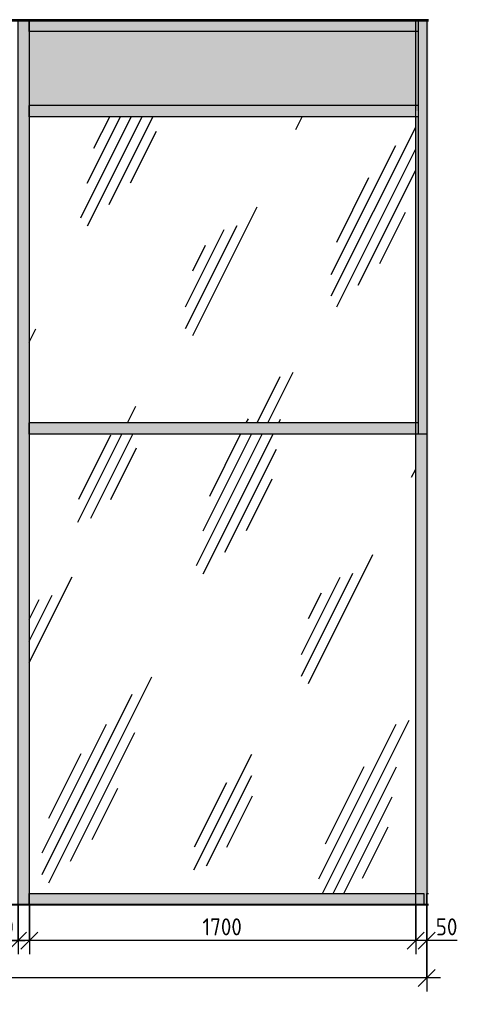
# Model space of a CAD drawing. Header units: millimetres. Extents: x -11619 to 28531, y -388 to 22769.
# Drawn here: x 13365 to 15316, y -383 to 3904 of the extents above; entities that cross this region are included whole.
import ezdxf

# ---------------------------------------------------------------- set-up
doc = ezdxf.new("R2010")
doc.units = ezdxf.units.MM
for name, color, linetype, lineweight in [('A-ANNO-DIMS', 7, 'Continuous', 9), ('A-ANNO-DIMS-50', 7, 'Continuous', 9), ('A-FLOR', 7, 'Continuous', 9), ('A-GENM', 7, 'Continuous', 9), ('A-GLAZ-CURT', 7, 'Continuous', 9), ('A-GLAZ-CWMG', 7, 'Continuous', 9), ('A-WALL-PATT', 7, 'Continuous', 9), ('I-WALL', 7, 'Continuous', 9)]:
    doc.layers.add(name, color=color, linetype=linetype, lineweight=lineweight)
for name, color, linetype, lineweight, true_color in [('A-FLOR-1', 7, 'Continuous', 9, 0x787878), ('A-FLOR-FNSH-1', 7, 'Continuous', 35, 0x3c3c3c), ('A-FLOR-FNSH-2', 7, 'Continuous', 25, 0x3c3c3c)]:
    doc.layers.add(name, color=color, linetype=linetype, lineweight=lineweight, true_color=true_color)
doc.styles.add('ISOCPEUR', font='isocpeur.ttf', dxfattribs={"width": 0.9, "height": 75})
doc.dimstyles.new('ISO-1_5', dxfattribs={"dimscale": 304.8, "dimtxt": 74.698588, "dimasz": 0.246063, "dimexe": 0.19685, "dimexo": 0, "dimgap": 0, "dimtad": 1, "dimdec": 0, "dimrnd": 10, "dimzin": 0, "dimdsep": 46, "dimtxsty": 'ISOCPEUR', "dimblk1": 'OBLIQUE', "dimblk2": 'OBLIQUE', "dimsah": 1, "dimcen": 0.09, "dimdle": 0.19685, "dimazin": 0, "dimtfac": 1, "dimtdec": 4, "dimtix": 1, "dimtmove": 0, "dimatfit": 3, "dimfxl": 1, "dimtvp": 1, "dimtolj": 1, "dimtzin": 0, "dimarcsym": 2})
doc.dimstyles.new('ISO-1_5_1', dxfattribs={"dimscale": 304.8, "dimtxt": 74.698588, "dimasz": 0.246063, "dimexe": 0.19685, "dimexo": 0, "dimgap": 0, "dimtad": 1, "dimdec": 0, "dimrnd": 10, "dimzin": 0, "dimdsep": 46, "dimtxsty": 'ISOCPEUR', "dimblk1": 'OBLIQUE', "dimblk2": 'OBLIQUE', "dimsah": 1, "dimcen": 0.09, "dimdle": 0.19685, "dimazin": 0, "dimtfac": 1, "dimtdec": 4, "dimtix": 1, "dimtmove": 1, "dimatfit": 3, "dimfxl": 1, "dimtvp": 1, "dimtolj": 1, "dimtzin": 0, "dimarcsym": 2})
doc.dimstyles.new('ISO-1_5_окр_100', dxfattribs={"dimscale": 304.8, "dimtxt": 74.698588, "dimasz": 0.246063, "dimexe": 0.19685, "dimexo": 0, "dimgap": 0, "dimtad": 1, "dimdec": 0, "dimrnd": 100, "dimzin": 0, "dimdsep": 46, "dimtxsty": 'ISOCPEUR', "dimblk1": 'OBLIQUE', "dimblk2": 'OBLIQUE', "dimsah": 1, "dimcen": 0.09, "dimdle": 0.19685, "dimazin": 0, "dimtfac": 1, "dimtdec": 4, "dimtix": 1, "dimtmove": 0, "dimatfit": 3, "dimfxl": 1, "dimtvp": 1, "dimtolj": 1, "dimtzin": 0, "dimarcsym": 2})
pattern_1 = [(63.435, (127, 63.5), (-511.167, 1533.495), [635, -381, 635, -381, -807.806]), (63.435, (127, 63.5), (-511.167, 1533.495), [-2032, 254, -553.806]), (63.435, (95.2, 95.2), (-511.167, 1533.495), [508, -635, 381, -381, -934.806]), (63.435, (95.2, 95.2), (-511.167, 1533.495), [-1905, 444.5, -490.306]), (63.435, (95.2, 190.5), (-511.167, 1533.495), [381, -762, 254, -381, -1061.806]), (63.435, (95.2, 190.5), (-511.167, 1533.495), [-1778, 571.5, -490.306]), (63.435, (190.5, 95.2), (-511.167, 1533.495), [381, -762, 317.5, -12809.306]), (63.435, (285.8, 190.5), (-511.167, 1533.495), [190.5, -952.5, 127, -12999.806]), (63.435, (127, 349.2), (-511.167, 1533.495), [127, -952.5, 127, -508, -1125.306]), (63.435, (127, 349.2), (-511.167, 1533.495), [-1714.5, 317.5, -807.806]), (63.435, (698.5, 254), (-511.167, 1533.495), [635, -952.5, 762, -503.006]), (63.435, (698.5, 158.8), (-511.167, 1533.495), [889, -635, 952.5, -376.006]), (63.435, (762, 190.5), (-511.167, 1533.495), [1016, -508, 762, -553.806]), (63.435, (857.2, 285.8), (-511.167, 1533.495), [635, -889, 508, -807.806]), (63.435, (762, 476.2), (-511.167, 1533.495), [317.5, -1270, 381, -871.306]), (63.435, (952.5, 381), (-511.167, 1533.495), [254, -1270, 254, -1061.806])]

# ---------------------------------------------------------------- blocks, each defined once
blk = doc.blocks.new('Прямоугольный импост - Импост структурный с накладкой - 160мм Темный-32355137-В-13')
at = {"layer": 'A-GLAZ-CWMG'}
blk.add_hatch(color=256, dxfattribs=at).paths.add_polyline_path([(115585.4, 3500), (115599, 3500), (115599, 3900), (115560.4, 3900), (115560.4, 3850), (115550, 3850), (115550, 3525), (115560.4, 3525), (115560.4, 3500), (115580.4, 3500)])
blk.add_line((115550, 3500), (115550, 3900), dxfattribs=at)
blk = doc.blocks.new('Системная панель - Стекло - 40мм-32354598-В-13')
at = {"layer": 'A-GLAZ-CURT'}
h = blk.add_hatch(dxfattribs=at)
h.set_pattern_fill('FP_1', color=256, style=0, pattern_type=2)
h.set_pattern_definition(pattern_1)
h.paths.add_polyline_path([(113845.4, 50), (115550, 50), (115550, 2075), (113845.4, 2075), (113845.4, 1951.5)])
blk = doc.blocks.new('Прямоугольный импост - Импост структурный с накладкой - 160мм Темный-32355000-В-13')
at = {"layer": 'A-GLAZ-CWMG'}
blk.add_hatch(color=256, dxfattribs=at).paths.add_polyline_path([(113845.4, 0), (115550, 0), (115550, 50), (113845.4, 50), (113845.4, 40)])
for p, q in [((113845.4, 0), (113845.4, 50)), ((113845.4, 50), (115585.4, 50)), ((115585.4, 50), (115585.4, 0))]:
    blk.add_line(p, q, dxfattribs=at)
blk = doc.blocks.new('Прямоугольный импост - Импост структурный с накладкой - 160мм Темный-32355001-В-13')
at = {"layer": 'A-GLAZ-CWMG'}
blk.add_hatch(color=256, dxfattribs=at).paths.add_polyline_path([(114466.1, 3850), (115560.4, 3850), (115560.4, 3900), (113845.4, 3900), (113845.4, 3850)])
for p, q in [((113845.4, 3850), (113845.4, 3900)), ((115560.4, 3900), (115560.4, 3850)), ((115560.4, 3850), (113845.4, 3850))]:
    blk.add_line(p, q, dxfattribs=at)
blk = doc.blocks.new('Прямоугольный импост - Импост структурный с накладкой - 160мм Темный-30755591-В-13')
at = {"layer": 'A-GLAZ-CWMG'}
blk.add_hatch(color=256, dxfattribs=at).paths.add_polyline_path([(113845.4, 0), (113845.4, 2100), (113795.4, 2100), (113795.4, 0), (113835.4, 0)])
for p, q in [((113795.4, 2100), (113795.4, 0)), ((113845.4, 2100), (113845.4, 0))]:
    blk.add_line(p, q, dxfattribs=at)
blk = doc.blocks.new('Системная панель - Стекло - 40мм-32354599-В-13')
at = {"layer": 'A-GLAZ-CURT'}
h = blk.add_hatch(dxfattribs=at)
h.set_pattern_fill('FP_1', color=256, style=0, pattern_type=2)
h.set_pattern_definition(pattern_1)
h.paths.add_polyline_path([(115550, 2125), (115550, 3475), (113845.4, 3475), (113845.4, 2125), (114466.1, 2125)])
blk = doc.blocks.new('Прямоугольный импост - Импост структурный с накладкой - 160мм Темный-31239248-В-13')
at = {"layer": 'A-GLAZ-CWMG'}
blk.add_hatch(color=256, dxfattribs=at).paths.add_polyline_path([(115599, 0), (115599, 2100), (115550, 2100), (115550, 0), (115585.4, 0)])
blk.add_line((115550, 0), (115550, 2100), dxfattribs=at)
blk = doc.blocks.new('Прямоугольный импост - Импост структурный с накладкой - 160мм Темный-32355004-В-13')
at = {"layer": 'A-GLAZ-CWMG'}
blk.add_hatch(color=256, dxfattribs=at).paths.add_polyline_path([(115550, 2075), (115550, 2100), (115560.4, 2100), (115560.4, 2125), (113845.4, 2125), (113845.4, 2075), (114466.1, 2075)])
for p, q in [((113845.4, 2075), (113845.4, 2125)), ((115560.4, 2125), (113845.4, 2125)), ((115560.4, 2125), (115560.4, 2075)), ((115560.4, 2075), (113845.4, 2075))]:
    blk.add_line(p, q, dxfattribs=at)
blk = doc.blocks.new('Прямоугольный импост - Импост структурный с накладкой - 160мм Темный-32355122-В-13')
at = {"layer": 'A-GLAZ-CWMG'}
blk.add_hatch(color=256, dxfattribs=at).paths.add_polyline_path([(115580.4, 2100), (115599, 2100), (115599, 3500), (115560.4, 3500), (115560.4, 2100), (115570.4, 2100)])
for p in [(115560.4, 3500), (115599, 2075)]:
    blk.add_line(p, (115560.4, 2075), dxfattribs=at)
blk = doc.blocks.new('Прямоугольный импост - Импост структурный с накладкой - 160мм Темный-32352604-В-13')
at = {"layer": 'A-GLAZ-CWMG'}
blk.add_hatch(color=256, dxfattribs=at).paths.add_polyline_path([(113795.4, 2100), (113845.4, 2100), (113845.4, 3500), (113795.4, 3500), (113795.4, 2115)])
for p, q in [((113795.4, 3500), (113795.4, 2100)), ((113845.4, 3500), (113845.4, 2100))]:
    blk.add_line(p, q, dxfattribs=at)
blk = doc.blocks.new('Плинтус - Плинтус светлый _сад_-32928324-В-13')
at = {"layer": 'A-GENM'}
for p, q in [((115599, 0), (115599, 50)), ((115599, 50), (115606.4, 50))]:
    blk.add_line(p, q, dxfattribs=at)
blk = doc.blocks.new('Системная панель - Сэндвич - 40мм-32354712-В-13')
at = {"layer": 'A-GLAZ-CURT'}
blk.add_hatch(color=256, dxfattribs=at).paths.add_polyline_path([(114466.1, 3525), (115550, 3525), (115550, 3850), (113845.4, 3850), (113845.4, 3525)])
blk = doc.blocks.new('Прямоугольный импост - Импост структурный с накладкой - 160мм Темный-32355138-В-13')
at = {"layer": 'A-GLAZ-CWMG'}
blk.add_hatch(color=256, dxfattribs=at).paths.add_polyline_path([(115560.4, 2125), (115560.4, 3475), (115550, 3475), (115550, 2125)])
blk.add_line((115550, 2100), (115550, 3500), dxfattribs=at)
blk = doc.blocks.new('Прямоугольный импост - Импост структурный с накладкой - 160мм Темный-32352605-В-13')
at = {"layer": 'A-GLAZ-CWMG'}
blk.add_line((115560.4, 3900), (115560.4, 3500), dxfattribs=at)
blk = doc.blocks.new('Прямоугольный импост - Импост структурный с накладкой - 160мм Темный-V4-В-13')
at = {"layer": 'A-GLAZ-CWMG'}
blk.add_hatch(color=256, dxfattribs=at).paths.add_polyline_path([(113845.4, 3500), (113845.4, 3900), (113795.4, 3900), (113795.4, 3500), (113835.4, 3500)])
for p, q in [((113795.4, 3900), (113795.4, 3500)), ((113845.4, 3900), (113845.4, 3500))]:
    blk.add_line(p, q, dxfattribs=at)
blk = doc.blocks.new('DIMBLOCK118-В-13')
at = {"layer": 'A-ANNO-DIMS-50'}
for p, q in [((15113.3, 0), (15113.3, -218)), ((15113.3, -158), (15113.3, 0)), ((15162.3, 0), (15162.3, -218)), ((15162.3, -158), (15162.3, 0)), ((15222.3, -158), (15113.3, -158)), ((15151.9, -158), (15137.8, -158)), ((15296.7, -158), (15151.9, -158))]:
    blk.add_line(p, q, dxfattribs=at)
at = {"layer": 'A-ANNO-DIMS-50', "lineweight": 20}
for p, q in [((15113.3, -158), (15150.8, -120.5)), ((15162.3, -158), (15199.8, -120.5)), ((15113.3, -158), (15075.8, -195.5)), ((15162.3, -158), (15124.8, -195.5))]:
    blk.add_line(p, q, dxfattribs=at)
at = {"layer": 'A-ANNO-DIMS-50', "color": 0, "insert": (15201.9, -60), "char_height": 75, "width": 113.772, "attachment_point": 1, "line_spacing_factor": 1.149209, "style": 'ISOCPEUR'}
blk.add_mtext('50', dxfattribs=at)
blk = doc.blocks.new('_Oblique')
at = {"color": 0, "linetype": 'ByBlock', "lineweight": -2}
blk.add_line((-0.5, -0.5), (0.5, 0.5), dxfattribs=at)
blk = doc.blocks.new('DIMBLOCK119-В-13')
at = {"layer": 'A-ANNO-DIMS-50'}
for p, q in [((13408.8, 0), (13408.8, -218)), ((13408.8, -158), (13408.8, 0)), ((15113.3, 0), (15113.3, -218)), ((15113.3, -158), (15113.3, 0)), ((15113.3, -158), (13408.8, -158))]:
    blk.add_line(p, q, dxfattribs=at)
at = {"layer": 'A-ANNO-DIMS-50', "lineweight": 20}
for p, q in [((13408.8, -158), (13446.3, -120.5)), ((15113.3, -158), (15150.8, -120.5)), ((13408.8, -158), (13371.3, -195.5)), ((15113.3, -158), (15075.8, -195.5))]:
    blk.add_line(p, q, dxfattribs=at)
at = {"layer": 'A-ANNO-DIMS-50', "color": 0, "insert": (14172.7, -60), "char_height": 75, "width": 212.029, "attachment_point": 1, "line_spacing_factor": 1.149209, "style": 'ISOCPEUR'}
blk.add_mtext('1700', dxfattribs=at)
blk = doc.blocks.new('DIMBLOCK120-В-13')
at = {"layer": 'A-ANNO-DIMS-50'}
for p, q in [((13358.8, 0), (13358.8, -218)), ((13358.8, -158), (13358.8, 0)), ((13408.8, 0), (13408.8, -218)), ((13408.8, -158), (13408.8, 0)), ((13245.3, -158), (13390.1, -158)), ((13408.8, -158), (13358.8, -158)), ((13390.1, -158), (13383.8, -158))]:
    blk.add_line(p, q, dxfattribs=at)
at = {"layer": 'A-ANNO-DIMS-50', "lineweight": 20}
for p, q in [((13358.8, -158), (13396.3, -120.5)), ((13408.8, -158), (13446.3, -120.5)), ((13358.8, -158), (13321.3, -195.5)), ((13408.8, -158), (13371.3, -195.5))]:
    blk.add_line(p, q, dxfattribs=at)
at = {"layer": 'A-ANNO-DIMS-50', "color": 0, "insert": (13245.3, -60), "char_height": 75, "width": 113.772, "attachment_point": 1, "line_spacing_factor": 1.149209, "style": 'ISOCPEUR'}
blk.add_mtext('50', dxfattribs=at)
blk = doc.blocks.new('DIMBLOCK121-В-13')
at = {"layer": 'A-ANNO-DIMS-50'}
for p, q in [((11613.8, 0), (11613.8, -218)), ((11613.8, -158), (11613.8, 0)), ((13358.8, 0), (13358.8, -218)), ((13358.8, -158), (13358.8, 0)), ((13358.8, -158), (11613.8, -158))]:
    blk.add_line(p, q, dxfattribs=at)
at = {"layer": 'A-ANNO-DIMS-50', "lineweight": 20}
for p, q in [((11613.8, -158), (11651.3, -120.5)), ((13358.8, -158), (13396.3, -120.5)), ((11613.8, -158), (11576.3, -195.5)), ((13358.8, -158), (13321.3, -195.5))]:
    blk.add_line(p, q, dxfattribs=at)
at = {"layer": 'A-ANNO-DIMS-50', "color": 0, "insert": (12397.9, -60), "char_height": 75, "width": 212.029, "attachment_point": 1, "line_spacing_factor": 1.149209, "style": 'ISOCPEUR'}
blk.add_mtext('1750', dxfattribs=at)
blk = doc.blocks.new('DIMBLOCK126-В-13')
at = {"layer": 'A-ANNO-DIMS-50'}
for p, q in [((10614.3, 0), (10614.3, -382.8)), ((10614.3, -322.8), (10614.3, 0)), ((15162.3, 0), (15162.3, -382.8)), ((15162.3, -322.8), (15162.3, 0)), ((15222.3, -322.8), (10554.3, -322.8))]:
    blk.add_line(p, q, dxfattribs=at)
at = {"layer": 'A-ANNO-DIMS-50', "lineweight": 20}
for p, q in [((10614.3, -322.8), (10651.8, -285.3)), ((15162.3, -322.8), (15199.8, -285.3)), ((10614.3, -322.8), (10576.8, -360.3)), ((15162.3, -322.8), (15124.8, -360.3))]:
    blk.add_line(p, q, dxfattribs=at)
at = {"layer": 'A-ANNO-DIMS-50', "color": 0, "insert": (12789.9, -224.9), "char_height": 75, "width": 236.162, "attachment_point": 1, "line_spacing_factor": 1.149209, "style": 'ISOCPEUR'}
blk.add_mtext('4500', dxfattribs=at)

msp = doc.modelspace()

# ---------------------------------------------------------------- hatches: boundary and pattern name
at = {"layer": 'A-FLOR-1'}
h = msp.add_hatch(dxfattribs=at)
h.set_pattern_fill('FP_5', color=256, style=0, pattern_type=2)
h.set_pattern_definition([(45, (-100436.677, 0), (-28.51196, 28.51196), []), (45, (-100408.165, 0), (-28.51196, 28.51196), [50.403, -10.081, 1.676, -8.404])])
h.paths.add_polyline_path([(12889.1, 3900), (15169.7, 3900), (15169.7, 3903.9), (10608.5, 3903.9), (10608.5, 3900), (11748.8, 3900)])
at = {"layer": 'A-WALL-PATT'}
msp.add_hatch(color=256, dxfattribs=at).paths.add_polyline_path([(15169.7, 50), (15169.7, 3900), (15162.3, 3900), (15162.3, 50)])

# ---------------------------------------------------------------- linework, layer by layer
at = {"layer": 'A-FLOR'}
msp.add_line((15169.7, -0.1), (10608.5, -0.1), dxfattribs=at)
at = {"layer": 'A-FLOR-FNSH-1'}
msp.add_line((10608.5, 3900), (15169.7, 3900), dxfattribs=at)
at = {"layer": 'A-FLOR-FNSH-2'}
msp.add_line((15169.7, 0), (10608.5, 0), dxfattribs=at)
at = {"layer": 'I-WALL'}
msp.add_line((15162.3, 3900), (15162.3, 0), dxfattribs=at)

# ---------------------------------------------------------------- block references
at = {"layer": 'A-GENM'}
msp.add_blockref('Плинтус - Плинтус светлый _сад_-32928324-В-13', (-100436.7, 0), dxfattribs=at)
at = {"layer": 'A-GLAZ-CURT'}
for name in ['Системная панель - Сэндвич - 40мм-32354712-В-13', 'Системная панель - Стекло - 40мм-32354599-В-13', 'Системная панель - Стекло - 40мм-32354598-В-13']:
    msp.add_blockref(name, (-100436.7, 0), dxfattribs=at)
at = {"layer": 'A-GLAZ-CWMG'}
for name, p in [('Прямоугольный импост - Импост структурный с накладкой - 160мм Темный-V4-В-13', (-100436.7, 0)), ('Прямоугольный импост - Импост структурный с накладкой - 160мм Темный-32355001-В-13', (-100436.7, 0)), ('Прямоугольный импост - Импост структурный с накладкой - 160мм Темный-32355137-В-13', (-100436.7, 0)), ('Прямоугольный импост - Импост структурный с накладкой - 160мм Темный-32352605-В-13', (-100436.7, 0)), ('Прямоугольный импост - Импост структурный с накладкой - 160мм Темный-32355004-В-13', (-100436.7, 1400)), ('Прямоугольный импост - Импост структурный с накладкой - 160мм Темный-32352604-В-13', (-100436.7, 0)), ('Прямоугольный импост - Импост структурный с накладкой - 160мм Темный-32355138-В-13', (-100436.7, 0)), ('Прямоугольный импост - Импост структурный с накладкой - 160мм Темный-32355122-В-13', (-100436.7, 0)), ('Прямоугольный импост - Импост структурный с накладкой - 160мм Темный-32355004-В-13', (-100436.7, 0)), ('Прямоугольный импост - Импост структурный с накладкой - 160мм Темный-30755591-В-13', (-100436.7, 0)), ('Прямоугольный импост - Импост структурный с накладкой - 160мм Темный-31239248-В-13', (-100436.7, 0)), ('Прямоугольный импост - Импост структурный с накладкой - 160мм Темный-32355000-В-13', (-100436.7, 0))]:
    msp.add_blockref(name, p, dxfattribs=at)

# ---------------------------------------------------------------- dimensions: what is measured, and where the dimension line sits
at = {"layer": 'A-ANNO-DIMS'}
for base, p1, p2, dimstyle, override, picture, middle in [((11613.8, -158), (13358.8, 0), (11613.8, 0), 'ISO-1_5', {"dimpost": '<>', "dimfxl": 1745}, 'DIMBLOCK121-В-13', (12486.3, -120.5)), ((13408.7716, -157.9746), (15113.3229, 0), (13408.7716, 0), 'ISO-1_5', {"dimpost": '<>', "dimfxl": 1704.551277}, 'DIMBLOCK119-В-13', (14261.0473, -120.4746)), ((10614.3, -322.8), (15162.3, 0), (10614.3, 0), 'ISO-1_5_окр_100', {"dimpost": '<>', "dimfxl": 4547.999986}, 'DIMBLOCK126-В-13', (12888.3, -285.3))]:
    dim = msp.add_linear_dim(base=base, p1=p1, p2=p2, dimstyle=dimstyle, override=override, dxfattribs=at)
    dim.commit()
    dim.dimension.update_dxf_attribs({"geometry": picture, "text_midpoint": middle})
for base, p1, p2, override, picture, middle in [((13358.8, -158), (13408.8, 0), (13358.8, 0), {"dimpost": '<>', "dimfxl": 50}, 'DIMBLOCK120-В-13', (13302.2, -110)), ((15113.3, -158), (15162.3, 0), (15113.3, 0), {"dimpost": '<>', "dimfxl": 49.00002}, 'DIMBLOCK118-В-13', (15258.8, -110))]:
    dim = msp.add_linear_dim(base=base, p1=p1, p2=p2, dimstyle='ISO-1_5_1', override=override, dxfattribs=at)
    dim.commit()
    dim.dimension.update_dxf_attribs({"geometry": picture, "text_midpoint": middle, "dimtype": 160})

doc.saveas('drawing.dxf')
